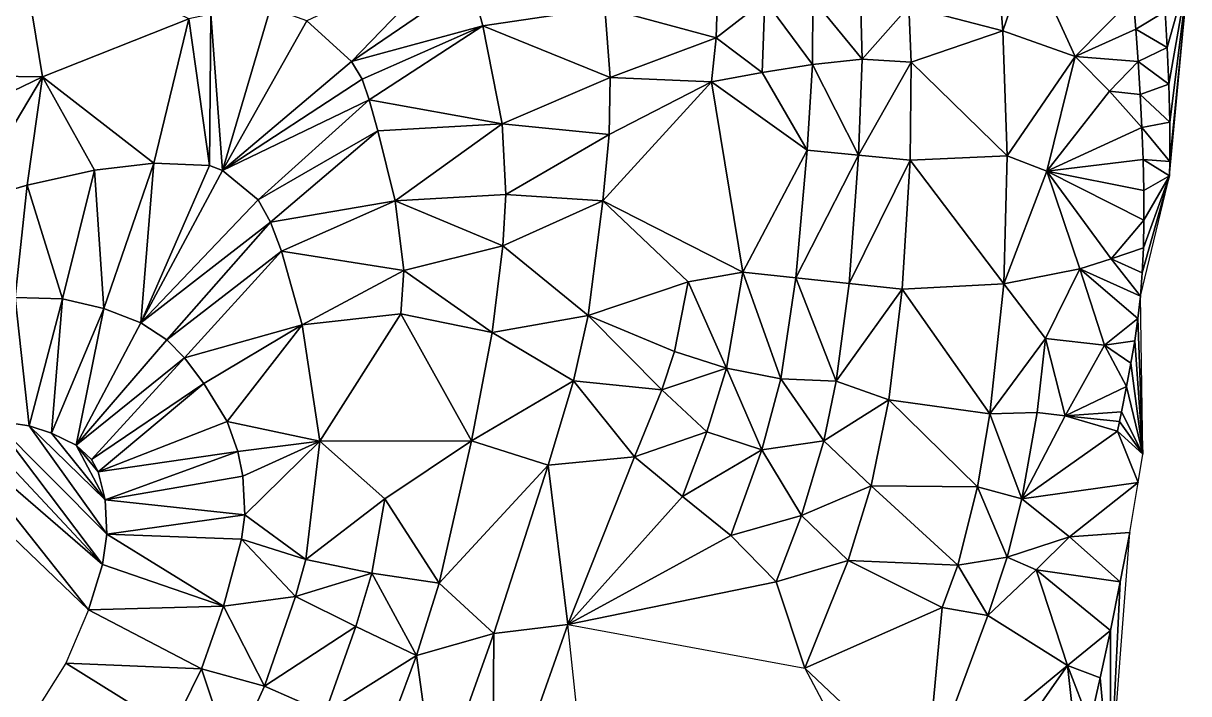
# Model space of a CAD drawing. Header units: metres. Extents: x 0 to 433, y 0 to 317.
# Drawn here: x 388.26 to 431.26, y 179.91 to 204.64 of the extents above; entities that cross this region are included whole.
import ezdxf

# ---------------------------------------------------------------- set-up
doc = ezdxf.new("R2010")
doc.units = ezdxf.units.M
doc.layers.add('TERRAIN_TIN', color=8, linetype='Continuous')

msp = doc.modelspace()

# ---------------------------------------------------------------- linework, layer by layer
at = {"layer": 'TERRAIN_TIN'}
for points in [[(388.118, 207.856, 51), (381.826, 202.77, 52), (388.966, 202.67, 53)], [(394.366, 204.81, 53), (388.118, 207.856, 51), (388.966, 202.67, 53)], [(404.376, 207.39, 52), (398.726, 204.74, 53), (400.376, 203.23, 53)], [(404.766, 206.24, 52), (404.376, 207.39, 52), (400.376, 203.23, 53)], [(420.936, 205.26, 46), (424.406, 204.37, 44), (424.206, 206.85, 44)], [(424.406, 204.37, 44), (425.365, 207.156, 43), (424.206, 206.85, 44)], [(425.365, 207.156, 43), (424.406, 204.37, 44), (427.075, 203.416, 42)], [(425.365, 207.156, 43), (427.075, 203.416, 42), (429.21, 205.603, 40)], [(430.467, 203.757, 39), (431.258, 206.61, 38), (430.387, 205.086, 39)], [(431.258, 206.61, 38), (430.467, 203.757, 39), (430.526, 202.397, 39)], [(430.559, 200.998, 39), (431.258, 206.61, 38), (430.526, 202.397, 39)], [(431.258, 206.61, 38), (430.561, 199.553, 39), (430.549, 199.022, 39)], [(430.561, 199.553, 39), (431.258, 206.61, 38), (430.559, 200.998, 39)], [(405.216, 204.55, 52), (404.766, 206.24, 52), (400.376, 203.23, 53)], [(409.716, 205.22, 51), (404.766, 206.24, 52), (405.216, 204.55, 52)], [(409.716, 205.22, 51), (413.826, 204.11, 50), (413.876, 205.71, 50)], [(413.826, 204.11, 50), (415.626, 205.5, 49), (413.876, 205.71, 50)], [(415.626, 205.5, 49), (417.376, 203.12, 48), (417.386, 205.55, 48)], [(417.376, 203.12, 48), (419.206, 203.32, 47), (417.386, 205.55, 48)], [(417.386, 205.55, 48), (419.206, 203.32, 47), (419.146, 205.61, 47)], [(419.206, 203.32, 47), (420.936, 205.26, 46), (419.146, 205.61, 47)], [(427.075, 203.416, 42), (429.306, 204.432, 40), (429.21, 205.603, 40)], [(429.306, 204.432, 40), (430.387, 205.086, 39), (429.21, 205.603, 40)], [(395.606, 199.21, 54), (397.376, 205.21, 53), (395.176, 204.98, 53)], [(397.376, 205.21, 53), (395.606, 199.21, 54), (398.726, 204.74, 53)], [(409.916, 202.64, 51), (409.716, 205.22, 51), (405.216, 204.55, 52)], [(413.826, 204.11, 50), (409.716, 205.22, 51), (409.916, 202.64, 51)], [(413.826, 204.11, 50), (415.526, 202.83, 49), (415.626, 205.5, 49)], [(415.526, 202.83, 49), (417.376, 203.12, 48), (415.626, 205.5, 49)], [(420.936, 205.26, 46), (419.206, 203.32, 47), (421.016, 203.21, 46)], [(420.936, 205.26, 46), (421.016, 203.21, 46), (424.406, 204.37, 44)], [(394.366, 204.81, 53), (388.966, 202.67, 53), (393.076, 199.48, 54)], [(395.126, 199.4, 54), (394.366, 204.81, 53), (393.076, 199.48, 54)], [(394.366, 204.81, 53), (395.126, 199.4, 54), (395.176, 204.98, 53)], [(395.126, 199.4, 54), (395.606, 199.21, 54), (395.176, 204.98, 53)], [(398.726, 204.74, 53), (395.606, 199.21, 54), (400.376, 203.23, 53)], [(429.306, 204.432, 40), (430.467, 203.757, 39), (430.387, 205.086, 39)], [(400.766, 202.59, 53), (405.216, 204.55, 52), (400.376, 203.23, 53)], [(400.766, 202.59, 53), (401.026, 201.82, 53), (405.216, 204.55, 52)], [(401.026, 201.82, 53), (405.926, 200.94, 52), (405.216, 204.55, 52)], [(405.926, 200.94, 52), (409.916, 202.64, 51), (405.216, 204.55, 52)], [(421.016, 203.21, 46), (424.566, 199.75, 44), (424.406, 204.37, 44)], [(424.406, 204.37, 44), (424.566, 199.75, 44), (427.075, 203.416, 42)], [(429.393, 203.231, 40), (429.306, 204.432, 40), (427.075, 203.416, 42)], [(429.306, 204.432, 40), (429.393, 203.231, 40), (430.467, 203.757, 39)], [(413.656, 202.48, 50), (413.826, 204.11, 50), (409.916, 202.64, 51)], [(415.526, 202.83, 49), (413.826, 204.11, 50), (413.656, 202.48, 50)], [(427.075, 203.416, 42), (424.566, 199.75, 44), (426.021, 199.187, 43)], [(428.342, 202.141, 41), (427.075, 203.416, 42), (426.021, 199.187, 43)], [(428.342, 202.141, 41), (429.393, 203.231, 40), (427.075, 203.416, 42)], [(430.467, 203.757, 39), (429.393, 203.231, 40), (430.526, 202.397, 39)], [(395.606, 199.21, 54), (400.766, 202.59, 53), (400.376, 203.23, 53)], [(417.376, 203.12, 48), (415.526, 202.83, 49), (417.186, 199.96, 48)], [(419.076, 199.78, 47), (417.376, 203.12, 48), (417.186, 199.96, 48)], [(419.076, 199.78, 47), (419.206, 203.32, 47), (417.376, 203.12, 48)], [(419.206, 203.32, 47), (419.076, 199.78, 47), (421.016, 203.21, 46)], [(419.076, 199.78, 47), (420.976, 199.6, 46), (421.016, 203.21, 46)], [(420.976, 199.6, 46), (424.566, 199.75, 44), (421.016, 203.21, 46)], [(428.342, 202.141, 41), (429.468, 202.016, 40), (429.393, 203.231, 40)], [(429.393, 203.231, 40), (429.468, 202.016, 40), (430.526, 202.397, 39)], [(388.966, 202.67, 53), (381.826, 202.77, 52), (382.776, 199.68, 53)], [(386.206, 198.04, 54), (388.966, 202.67, 53), (382.776, 199.68, 53)], [(386.206, 198.04, 54), (388.406, 198.67, 54), (388.966, 202.67, 53)], [(388.406, 198.67, 54), (390.886, 199.23, 54), (388.966, 202.67, 53)], [(388.966, 202.67, 53), (390.886, 199.23, 54), (393.076, 199.48, 54)], [(400.766, 202.59, 53), (395.606, 199.21, 54), (401.026, 201.82, 53)], [(405.926, 200.94, 52), (409.876, 200.54, 51), (409.916, 202.64, 51)], [(409.876, 200.54, 51), (413.656, 202.48, 50), (409.916, 202.64, 51)], [(415.526, 202.83, 49), (413.656, 202.48, 50), (417.186, 199.96, 48)], [(414.806, 195.47, 49), (413.656, 202.48, 50), (409.646, 198.1, 51)], [(413.656, 202.48, 50), (409.876, 200.54, 51), (409.646, 198.1, 51)], [(413.656, 202.48, 50), (414.806, 195.47, 49), (417.186, 199.96, 48)], [(429.529, 200.807, 40), (428.342, 202.141, 41), (426.021, 199.187, 43)], [(429.468, 202.016, 40), (428.342, 202.141, 41), (429.529, 200.807, 40)], [(429.468, 202.016, 40), (430.559, 200.998, 39), (430.526, 202.397, 39)], [(395.606, 199.21, 54), (396.926, 198.13, 54), (401.026, 201.82, 53)], [(401.026, 201.82, 53), (396.926, 198.13, 54), (401.336, 200.68, 53)], [(405.926, 200.94, 52), (401.026, 201.82, 53), (401.336, 200.68, 53)], [(429.468, 202.016, 40), (429.529, 200.807, 40), (430.559, 200.998, 39)], [(401.986, 198.09, 53), (405.926, 200.94, 52), (401.336, 200.68, 53)], [(406.066, 198.33, 52), (405.926, 200.94, 52), (401.986, 198.09, 53)], [(406.066, 198.33, 52), (409.876, 200.54, 51), (405.926, 200.94, 52)], [(429.574, 199.619, 40), (429.529, 200.807, 40), (426.021, 199.187, 43)], [(429.529, 200.807, 40), (430.561, 199.553, 39), (430.559, 200.998, 39)], [(429.529, 200.807, 40), (429.574, 199.619, 40), (430.561, 199.553, 39)], [(396.926, 198.13, 54), (397.386, 197.31, 54), (401.336, 200.68, 53)], [(397.386, 197.31, 54), (401.986, 198.09, 53), (401.336, 200.68, 53)], [(409.876, 200.54, 51), (406.066, 198.33, 52), (409.646, 198.1, 51)], [(414.806, 195.47, 49), (416.766, 195.26, 48), (417.186, 199.96, 48)], [(416.766, 195.26, 48), (419.076, 199.78, 47), (417.186, 199.96, 48)], [(418.726, 195.05, 47), (419.076, 199.78, 47), (416.766, 195.26, 48)], [(420.976, 199.6, 46), (419.076, 199.78, 47), (418.726, 195.05, 47)], [(420.976, 199.6, 46), (418.726, 195.05, 47), (420.686, 194.84, 46)], [(424.436, 195.04, 44), (420.976, 199.6, 46), (420.686, 194.84, 46)], [(420.976, 199.6, 46), (424.436, 195.04, 44), (424.566, 199.75, 44)], [(424.566, 199.75, 44), (424.436, 195.04, 44), (426.021, 199.187, 43)], [(429.6, 198.472, 40), (429.574, 199.619, 40), (426.021, 199.187, 43)], [(430.561, 199.553, 39), (429.574, 199.619, 40), (430.549, 199.022, 39)], [(429.574, 199.619, 40), (429.6, 198.472, 40), (430.549, 199.022, 39)], [(388.406, 198.67, 54), (389.706, 194.48, 55), (390.886, 199.23, 54)], [(389.706, 194.48, 55), (391.236, 194.13, 55), (390.886, 199.23, 54)], [(390.886, 199.23, 54), (391.236, 194.13, 55), (393.076, 199.48, 54)], [(391.236, 194.13, 55), (392.596, 193.6, 55), (393.076, 199.48, 54)], [(392.596, 193.6, 55), (395.126, 199.4, 54), (393.076, 199.48, 54)], [(392.596, 193.6, 55), (395.606, 199.21, 54), (395.126, 199.4, 54)], [(395.606, 199.21, 54), (392.596, 193.6, 55), (396.926, 198.13, 54)], [(424.436, 195.04, 44), (427.246, 195.585, 42), (426.021, 199.187, 43)], [(427.246, 195.585, 42), (428.402, 195.961, 41), (426.021, 199.187, 43)], [(428.402, 195.961, 41), (429.605, 197.381, 40), (426.021, 199.187, 43)], [(429.605, 197.381, 40), (429.6, 198.472, 40), (426.021, 199.187, 43)], [(387.966, 194.53, 55), (388.406, 198.67, 54), (386.206, 198.04, 54)], [(388.406, 198.67, 54), (387.966, 194.53, 55), (389.706, 194.48, 55)], [(429.545, 195.437, 40), (429.478, 194.573, 40), (430.549, 199.022, 39)], [(429.588, 196.366, 40), (429.545, 195.437, 40), (430.549, 199.022, 39)], [(429.605, 197.381, 40), (429.588, 196.366, 40), (430.549, 199.022, 39)], [(429.6, 198.472, 40), (429.605, 197.381, 40), (430.549, 199.022, 39)], [(406.066, 198.33, 52), (401.986, 198.09, 53), (405.956, 196.43, 52)], [(406.066, 198.33, 52), (405.956, 196.43, 52), (409.646, 198.1, 51)], [(392.596, 193.6, 55), (397.386, 197.31, 54), (396.926, 198.13, 54)], [(401.986, 198.09, 53), (397.386, 197.31, 54), (397.786, 196.24, 54)], [(401.986, 198.09, 53), (397.786, 196.24, 54), (402.296, 195.52, 53)], [(405.956, 196.43, 52), (401.986, 198.09, 53), (402.296, 195.52, 53)], [(405.956, 196.43, 52), (409.096, 193.87, 51), (409.646, 198.1, 51)], [(409.096, 193.87, 51), (412.796, 195.11, 50), (409.646, 198.1, 51)], [(412.796, 195.11, 50), (414.806, 195.47, 49), (409.646, 198.1, 51)], [(429.588, 196.366, 40), (429.605, 197.381, 40), (428.402, 195.961, 41)], [(397.386, 197.31, 54), (392.596, 193.6, 55), (393.556, 192.97, 55)], [(397.786, 196.24, 54), (397.386, 197.31, 54), (393.556, 192.97, 55)], [(394.206, 192.3, 55), (397.786, 196.24, 54), (393.556, 192.97, 55)], [(394.206, 192.3, 55), (398.556, 193.52, 54), (397.786, 196.24, 54)], [(397.786, 196.24, 54), (398.556, 193.52, 54), (402.296, 195.52, 53)], [(405.556, 193.24, 52), (405.956, 196.43, 52), (402.296, 195.52, 53)], [(409.096, 193.87, 51), (405.956, 196.43, 52), (405.556, 193.24, 52)], [(429.545, 195.437, 40), (429.588, 196.366, 40), (428.402, 195.961, 41)], [(428.402, 195.961, 41), (427.246, 195.585, 42), (429.478, 194.573, 40)], [(429.545, 195.437, 40), (428.402, 195.961, 41), (429.478, 194.573, 40)], [(398.556, 193.52, 54), (402.186, 193.93, 53), (402.296, 195.52, 53)], [(402.186, 193.93, 53), (405.556, 193.24, 52), (402.296, 195.52, 53)], [(414.806, 195.47, 49), (412.796, 195.11, 50), (414.206, 191.92, 49)], [(416.206, 191.53, 48), (414.806, 195.47, 49), (414.206, 191.92, 49)], [(416.206, 191.53, 48), (416.766, 195.26, 48), (414.806, 195.47, 49)], [(416.766, 195.26, 48), (416.206, 191.53, 48), (418.256, 191.44, 47)], [(418.726, 195.05, 47), (416.766, 195.26, 48), (418.256, 191.44, 47)], [(427.246, 195.585, 42), (424.436, 195.04, 44), (425.976, 193.02, 43)], [(428.152, 192.772, 41), (427.246, 195.585, 42), (425.976, 193.02, 43)], [(429.478, 194.573, 40), (427.246, 195.585, 42), (429.386, 193.749, 40)], [(427.246, 195.585, 42), (428.152, 192.772, 41), (429.386, 193.749, 40)], [(412.286, 192.54, 50), (412.796, 195.11, 50), (409.096, 193.87, 51)], [(412.796, 195.11, 50), (412.286, 192.54, 50), (414.206, 191.92, 49)], [(420.686, 194.84, 46), (418.726, 195.05, 47), (418.256, 191.44, 47)], [(420.196, 190.76, 46), (420.686, 194.84, 46), (418.256, 191.44, 47)], [(423.926, 190.24, 44), (420.686, 194.84, 46), (420.196, 190.76, 46)], [(424.436, 195.04, 44), (420.686, 194.84, 46), (423.926, 190.24, 44)], [(424.436, 195.04, 44), (423.926, 190.24, 44), (425.976, 193.02, 43)], [(388.476, 189.79, 56), (387.966, 194.53, 55), (387.156, 189.99, 56)], [(387.966, 194.53, 55), (388.476, 189.79, 56), (389.706, 194.48, 55)], [(388.476, 189.79, 56), (389.306, 189.52, 56), (389.706, 194.48, 55)], [(389.306, 189.52, 56), (391.236, 194.13, 55), (389.706, 194.48, 55)], [(429.564, 188.748, 39), (429.478, 194.573, 40), (429.386, 193.749, 40)], [(389.306, 189.52, 56), (390.216, 189.08, 56), (391.236, 194.13, 55)], [(390.216, 189.08, 56), (392.596, 193.6, 55), (391.236, 194.13, 55)], [(399.196, 189.23, 54), (402.186, 193.93, 53), (398.556, 193.52, 54)], [(402.186, 193.93, 53), (399.196, 189.23, 54), (404.796, 189.24, 52)], [(402.186, 193.93, 53), (404.796, 189.24, 52), (405.556, 193.24, 52)], [(392.596, 193.6, 55), (390.216, 189.08, 56), (393.556, 192.97, 55)], [(394.206, 192.3, 55), (394.926, 191.36, 55), (398.556, 193.52, 54)], [(394.926, 191.36, 55), (395.786, 189.96, 55), (398.556, 193.52, 54)], [(395.786, 189.96, 55), (399.196, 189.23, 54), (398.556, 193.52, 54)], [(408.566, 191.46, 51), (409.096, 193.87, 51), (405.556, 193.24, 52)], [(408.566, 191.46, 51), (411.816, 191.12, 50), (409.096, 193.87, 51)], [(411.816, 191.12, 50), (412.286, 192.54, 50), (409.096, 193.87, 51)], [(428.152, 192.772, 41), (429.27, 192.937, 40), (429.386, 193.749, 40)], [(429.27, 192.937, 40), (429.564, 188.748, 39), (429.386, 193.749, 40)], [(404.796, 189.24, 52), (408.566, 191.46, 51), (405.556, 193.24, 52)], [(390.216, 189.08, 56), (394.206, 192.3, 55), (393.556, 192.97, 55)], [(425.976, 193.02, 43), (423.926, 190.24, 44), (425.666, 190.29, 43)], [(426.705, 190.16, 42), (425.976, 193.02, 43), (425.666, 190.29, 43)], [(426.705, 190.16, 42), (428.152, 192.772, 41), (425.976, 193.02, 43)], [(428.152, 192.772, 41), (426.705, 190.16, 42), (428.965, 191.247, 40)], [(429.27, 192.937, 40), (428.152, 192.772, 41), (429.129, 192.112, 40)], [(429.129, 192.112, 40), (428.152, 192.772, 41), (428.965, 191.247, 40)], [(429.27, 192.937, 40), (429.129, 192.112, 40), (429.564, 188.748, 39)], [(394.206, 192.3, 55), (390.216, 189.08, 56), (390.776, 188.55, 56)], [(394.926, 191.36, 55), (394.206, 192.3, 55), (390.776, 188.55, 56)], [(412.286, 192.54, 50), (411.816, 191.12, 50), (414.206, 191.92, 49)], [(411.816, 191.12, 50), (413.476, 189.57, 49), (414.206, 191.92, 49)], [(413.476, 189.57, 49), (415.506, 188.91, 48), (414.206, 191.92, 49)], [(415.506, 188.91, 48), (416.206, 191.53, 48), (414.206, 191.92, 49)], [(429.129, 192.112, 40), (428.965, 191.247, 40), (429.564, 188.748, 39)], [(391.026, 188.1, 56), (394.926, 191.36, 55), (390.776, 188.55, 56)], [(391.026, 188.1, 56), (395.786, 189.96, 55), (394.926, 191.36, 55)], [(407.626, 188.35, 51), (408.566, 191.46, 51), (404.796, 189.24, 52)], [(408.566, 191.46, 51), (407.626, 188.35, 51), (410.816, 188.65, 50)], [(411.816, 191.12, 50), (408.566, 191.46, 51), (410.816, 188.65, 50)], [(416.206, 191.53, 48), (415.506, 188.91, 48), (417.796, 189.24, 47)], [(418.256, 191.44, 47), (416.206, 191.53, 48), (417.796, 189.24, 47)], [(420.196, 190.76, 46), (418.256, 191.44, 47), (417.796, 189.24, 47)], [(413.476, 189.57, 49), (411.816, 191.12, 50), (410.816, 188.65, 50)], [(426.705, 190.16, 42), (428.778, 190.315, 40), (428.965, 191.247, 40)], [(428.965, 191.247, 40), (428.778, 190.315, 40), (429.564, 188.748, 39)], [(420.196, 190.76, 46), (417.796, 189.24, 47), (419.546, 187.58, 46)], [(423.466, 187.54, 44), (420.196, 190.76, 46), (419.546, 187.58, 46)], [(423.926, 190.24, 44), (420.196, 190.76, 46), (423.466, 187.54, 44)], [(425.106, 187.1, 43), (423.926, 190.24, 44), (423.466, 187.54, 44)], [(423.926, 190.24, 44), (425.106, 187.1, 43), (425.666, 190.29, 43)], [(425.106, 187.1, 43), (426.705, 190.16, 42), (425.666, 190.29, 43)], [(426.705, 190.16, 42), (425.106, 187.1, 43), (428.631, 189.603, 40)], [(428.704, 189.959, 40), (428.778, 190.315, 40), (426.705, 190.16, 42)], [(428.704, 189.959, 40), (426.705, 190.16, 42), (428.631, 189.603, 40)], [(428.778, 190.315, 40), (428.704, 189.959, 40), (429.564, 188.748, 39)], [(390.666, 183.01, 56), (385.316, 189.75, 56), (384.136, 189.27, 56)], [(386.236, 189.95, 56), (385.316, 189.75, 56), (391.186, 184.68, 56)], [(385.316, 189.75, 56), (390.666, 183.01, 56), (391.186, 184.68, 56)], [(386.236, 189.95, 56), (391.186, 184.68, 56), (387.156, 189.99, 56)], [(391.186, 184.68, 56), (391.346, 185.8, 56), (387.156, 189.99, 56)], [(391.346, 185.8, 56), (388.476, 189.79, 56), (387.156, 189.99, 56)], [(388.476, 189.79, 56), (391.346, 185.8, 56), (391.276, 187.06, 56)], [(389.306, 189.52, 56), (388.476, 189.79, 56), (391.276, 187.06, 56)], [(395.786, 189.96, 55), (391.026, 188.1, 56), (396.176, 188.85, 55)], [(399.196, 189.23, 54), (395.786, 189.96, 55), (396.176, 188.85, 55)], [(428.704, 189.959, 40), (428.631, 189.603, 40), (429.564, 188.748, 39)], [(390.216, 189.08, 56), (389.306, 189.52, 56), (391.276, 187.06, 56)], [(396.356, 187.94, 55), (399.196, 189.23, 54), (396.176, 188.85, 55)], [(396.356, 187.94, 55), (396.436, 186.51, 55), (399.196, 189.23, 54)], [(399.196, 189.23, 54), (396.436, 186.51, 55), (398.686, 184.87, 54)], [(401.596, 187.1, 53), (399.196, 189.23, 54), (398.686, 184.87, 54)], [(399.196, 189.23, 54), (401.596, 187.1, 53), (404.796, 189.24, 52)], [(401.596, 187.1, 53), (403.606, 183.99, 52), (404.796, 189.24, 52)], [(403.606, 183.99, 52), (407.626, 188.35, 51), (404.796, 189.24, 52)], [(412.586, 187.19, 49), (413.476, 189.57, 49), (410.816, 188.65, 50)], [(415.506, 188.91, 48), (413.476, 189.57, 49), (412.586, 187.19, 49)], [(415.506, 188.91, 48), (416.976, 186.49, 47), (417.796, 189.24, 47)], [(417.796, 189.24, 47), (416.976, 186.49, 47), (419.546, 187.58, 46)], [(425.106, 187.1, 43), (429.4, 187.71, 39), (428.631, 189.603, 40)], [(428.631, 189.603, 40), (429.4, 187.71, 39), (429.564, 188.748, 39)], [(390.216, 189.08, 56), (391.026, 188.1, 56), (390.776, 188.55, 56)], [(391.026, 188.1, 56), (390.216, 189.08, 56), (391.276, 187.06, 56)], [(391.026, 188.1, 56), (391.276, 187.06, 56), (396.176, 188.85, 55)], [(391.276, 187.06, 56), (396.356, 187.94, 55), (396.176, 188.85, 55)], [(415.506, 188.91, 48), (412.586, 187.19, 49), (414.366, 185.75, 48)], [(416.976, 186.49, 47), (415.506, 188.91, 48), (414.366, 185.75, 48)], [(407.626, 188.35, 51), (403.606, 183.99, 52), (405.626, 182.14, 51)], [(407.626, 188.35, 51), (405.626, 182.14, 51), (408.346, 182.47, 50)], [(407.626, 188.35, 51), (408.346, 182.47, 50), (410.816, 188.65, 50)], [(408.346, 182.47, 50), (412.586, 187.19, 49), (410.816, 188.65, 50)], [(396.436, 186.51, 55), (396.356, 187.94, 55), (391.276, 187.06, 56)], [(416.976, 186.49, 47), (418.696, 184.83, 46), (419.546, 187.58, 46)], [(418.696, 184.83, 46), (422.736, 184.66, 44), (419.546, 187.58, 46)], [(422.736, 184.66, 44), (423.466, 187.54, 44), (419.546, 187.58, 46)], [(424.556, 184.95, 43), (423.466, 187.54, 44), (422.736, 184.66, 44)], [(424.556, 184.95, 43), (425.106, 187.1, 43), (423.466, 187.54, 44)], [(425.106, 187.1, 43), (426.862, 185.697, 41), (429.4, 187.71, 39)], [(429.4, 187.71, 39), (426.862, 185.697, 41), (429.081, 185.866, 39)], [(391.346, 185.8, 56), (396.436, 186.51, 55), (391.276, 187.06, 56)], [(401.596, 187.1, 53), (398.686, 184.87, 54), (401.126, 184.36, 53)], [(403.606, 183.99, 52), (401.596, 187.1, 53), (401.126, 184.36, 53)], [(412.586, 187.19, 49), (408.346, 182.47, 50), (414.366, 185.75, 48)], [(424.556, 184.95, 43), (426.862, 185.697, 41), (425.106, 187.1, 43)], [(396.316, 185.61, 55), (396.436, 186.51, 55), (391.346, 185.8, 56)], [(396.436, 186.51, 55), (396.316, 185.61, 55), (398.686, 184.87, 54)], [(416.036, 184.04, 47), (416.976, 186.49, 47), (414.366, 185.75, 48)], [(416.976, 186.49, 47), (416.036, 184.04, 47), (418.696, 184.83, 46)], [(395.646, 183.14, 55), (391.346, 185.8, 56), (391.186, 184.68, 56)], [(396.316, 185.61, 55), (391.346, 185.8, 56), (395.646, 183.14, 55)], [(408.346, 182.47, 50), (416.036, 184.04, 47), (414.366, 185.75, 48)], [(426.862, 185.697, 41), (428.736, 184.037, 39), (429.081, 185.866, 39)], [(429.081, 185.866, 39), (428.736, 184.037, 39), (428.355, 176.417, 38)], [(398.306, 183.5, 54), (396.316, 185.61, 55), (395.646, 183.14, 55)], [(396.316, 185.61, 55), (398.306, 183.5, 54), (398.686, 184.87, 54)], [(426.862, 185.697, 41), (424.556, 184.95, 43), (425.63, 184.481, 42)], [(428.736, 184.037, 39), (426.862, 185.697, 41), (425.63, 184.481, 42)], [(423.846, 182.8, 43), (424.556, 184.95, 43), (422.736, 184.66, 44)], [(425.63, 184.481, 42), (424.556, 184.95, 43), (423.846, 182.8, 43)], [(390.666, 183.01, 56), (395.646, 183.14, 55), (391.186, 184.68, 56)], [(398.686, 184.87, 54), (398.306, 183.5, 54), (401.126, 184.36, 53)], [(416.036, 184.04, 47), (417.096, 180.85, 46), (418.696, 184.83, 46)], [(418.696, 184.83, 46), (417.096, 180.85, 46), (422.166, 183.09, 44)], [(418.696, 184.83, 46), (422.166, 183.09, 44), (422.736, 184.66, 44)], [(422.166, 183.09, 44), (423.846, 182.8, 43), (422.736, 184.66, 44)], [(426.792, 180.955, 40), (425.63, 184.481, 42), (423.846, 182.8, 43)], [(425.63, 184.481, 42), (426.792, 180.955, 40), (428.374, 182.241, 39)], [(428.736, 184.037, 39), (425.63, 184.481, 42), (428.374, 182.241, 39)], [(398.306, 183.5, 54), (400.536, 182.39, 53), (401.126, 184.36, 53)], [(401.126, 184.36, 53), (400.536, 182.39, 53), (402.766, 181.32, 52)], [(403.606, 183.99, 52), (401.126, 184.36, 53), (402.766, 181.32, 52)], [(417.096, 180.85, 46), (416.036, 184.04, 47), (408.346, 182.47, 50)], [(428.736, 184.037, 39), (428.374, 182.241, 39), (428.355, 176.417, 38)], [(405.626, 182.14, 51), (403.606, 183.99, 52), (402.766, 181.32, 52)], [(397.166, 180.19, 54), (398.306, 183.5, 54), (395.646, 183.14, 55)], [(400.536, 182.39, 53), (398.306, 183.5, 54), (397.166, 180.19, 54)], [(394.836, 180.83, 55), (390.666, 183.01, 56), (389.826, 181.04, 56)], [(390.666, 183.01, 56), (394.836, 180.83, 55), (395.646, 183.14, 55)], [(394.836, 180.83, 55), (397.166, 180.19, 54), (395.646, 183.14, 55)], [(417.096, 180.85, 46), (421.556, 176.64, 43), (422.166, 183.09, 44)], [(421.556, 176.64, 43), (423.846, 182.8, 43), (422.166, 183.09, 44)], [(426.792, 180.955, 40), (423.846, 182.8, 43), (421.556, 176.64, 43)], [(399.396, 179.21, 53), (400.536, 182.39, 53), (397.166, 180.19, 54)], [(400.536, 182.39, 53), (399.396, 179.21, 53), (402.766, 181.32, 52)], [(408.346, 182.47, 50), (405.576, 174.6, 50), (409.366, 172.96, 48)], [(405.626, 182.14, 51), (405.576, 174.6, 50), (408.346, 182.47, 50)], [(403.476, 176.14, 51), (405.626, 182.14, 51), (402.766, 181.32, 52)], [(405.626, 182.14, 51), (403.476, 176.14, 51), (405.576, 174.6, 50)], [(426.792, 180.955, 40), (427.997, 180.498, 39), (428.374, 182.241, 39)], [(428.374, 182.241, 39), (427.997, 180.498, 39), (428.355, 176.417, 38)], [(393.736, 178.61, 55), (389.826, 181.04, 56), (388.646, 179.16, 56)], [(393.736, 178.61, 55), (394.836, 180.83, 55), (389.826, 181.04, 56)], [(399.396, 179.21, 53), (401.116, 176.9, 52), (402.766, 181.32, 52)], [(401.116, 176.9, 52), (403.476, 176.14, 51), (402.766, 181.32, 52)], [(395.946, 177.51, 54), (394.836, 180.83, 55), (393.736, 178.61, 55)], [(394.836, 180.83, 55), (395.946, 177.51, 54), (397.166, 180.19, 54)], [(417.096, 180.85, 46), (419.506, 176.32, 44), (421.556, 176.64, 43)], [(423.051, 175.616, 42), (426.792, 180.955, 40), (421.556, 176.64, 43)], [(423.051, 175.616, 42), (427.208, 177.198, 39), (426.792, 180.955, 40)], [(427.61, 178.82, 39), (427.997, 180.498, 39), (426.792, 180.955, 40)], [(427.208, 177.198, 39), (427.61, 178.82, 39), (426.792, 180.955, 40)], [(395.946, 177.51, 54), (399.396, 179.21, 53), (397.166, 180.19, 54)], [(427.997, 180.498, 39), (427.61, 178.82, 39), (428.355, 176.417, 38)]]:
    msp.add_3dface(points, dxfattribs=at)

doc.saveas('drawing.dxf')
